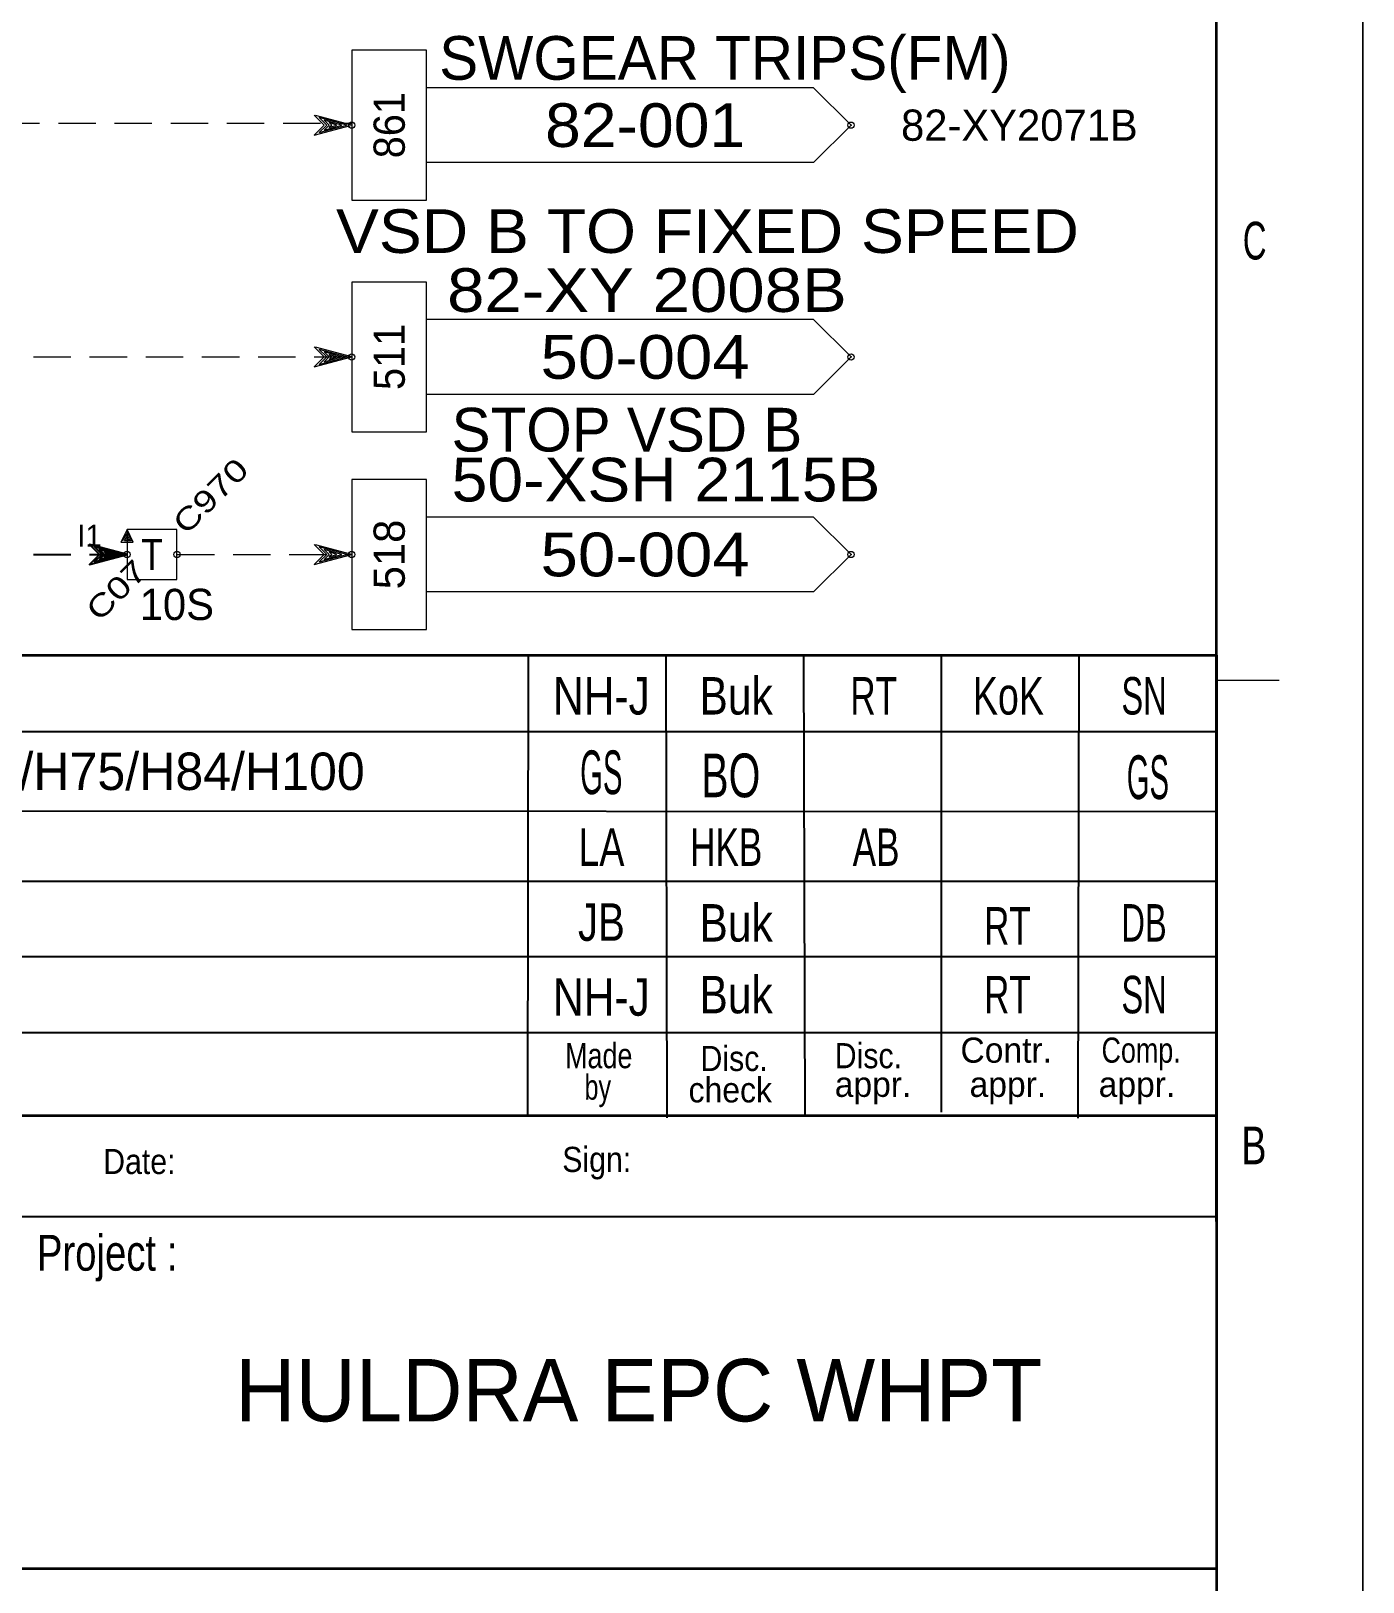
# Model space of a CAD drawing. Header units: millimetres. Extents: x 0 to 841, y 0 to 594.
# Drawn here: x 734.3 to 841, y 83.1 to 207.4 of the extents above; entities that cross this region are included whole.
import ezdxf
from ezdxf.enums import TextEntityAlignment as Align

# ---------------------------------------------------------------- set-up
doc = ezdxf.new("R2010")
doc.units = ezdxf.units.MM
doc.header["$PDMODE"] = 32
doc.header["$PDSIZE"] = 0.5
doc.linetypes.add('MEDIUM_DASHED', pattern=[4.5, 3, -1.5])
for name, color, linetype, lineweight in [('1', 7, 'Continuous', 13), ('12', 7, 'Continuous', 25), ('14', 7, 'MEDIUM_DASHED', 25), ('34', 7, 'Continuous', 25), ('46', 7, 'MEDIUM_DASHED', 13), ('48', 7, 'Continuous', 13), ('49', 7, 'Continuous', 13), ('50', 7, 'Continuous', 13), ('9', 7, 'Continuous', 13)]:
    doc.layers.add(name, color=color, linetype=linetype, lineweight=lineweight)
doc.layers.add('2', color=7, linetype='Continuous')
doc.layers.add('45', color=7, linetype='Continuous')

msp = doc.modelspace()

# ---------------------------------------------------------------- linework, layer by layer
at = {"layer": '1', "lineweight": 25}
for p, q in [((774.133, 157.37), (774.071, 120.491)), ((785.159, 157.37), (785.244, 120.307)), ((796.185, 157.37), (796.291, 120.455)), ((807.211, 157.37), (807.222, 120.786)), ((818.237, 157.37), (818.154, 120.289)), ((648.825, 151.274), (829.269, 151.274)), ((648.827, 144.949), (829.268, 144.852)), ((648.828, 139.29), (829.27, 139.285)), ((648.817, 133.231), (829.275, 133.231)), ((648.813, 127.167), (829.263, 127.167)), ((648.723, 112.418), (829.276, 112.418))]:
    msp.add_line(p, q, dxfattribs=at)
at = {"layer": '1', "lineweight": 35}
for p, q in [((829.263, 157.37), (829.263, 83.348)), ((829.257, 120.491), (648.808, 120.475))]:
    msp.add_line(p, q, dxfattribs=at)
at = {"layer": '1'}
msp.add_line((834.275, 155.357), (829.263, 155.357), dxfattribs=at)
at = {"layer": '1', "lineweight": 35}
for points in [[(829.263, 112.014), (829.263, 582.228), (10.333, 582.228), (10.333, 10.382)], [(648.784, 84.124), (648.838, 157.37), (829.263, 157.37)]]:
    msp.add_lwpolyline(points, dxfattribs=at)
msp.add_lwpolyline([(648.81, 84.229), (829.271, 84.229), (829.271, 10.406), (648.81, 10.406)], close=True, dxfattribs=at)
at = {"layer": '12', "lineweight": 13}
msp.add_lwpolyline([(0, 594), (841, 594), (841, 0), (0, 0)], close=True, dxfattribs=at)
at = {"layer": '14'}
msp.add_line((712, 165.449), (741.89, 165.449), dxfattribs=at)
at = {"layer": '34'}
for points in [[(742.002, 165.449), (739.002, 166.249), (739.802, 165.449), (739.002, 164.649)], [(741.602, 165.449), (739.402, 166.049), (740.002, 165.449), (739.402, 164.849)], [(741.202, 165.449), (739.802, 165.849), (740.202, 165.449), (739.802, 165.049)], [(740.802, 165.449), (740.202, 165.649), (740.402, 165.449), (740.202, 165.249)]]:
    msp.add_lwpolyline(points, close=True, dxfattribs=at)
at = {"layer": '46'}
msp.add_line((732, 200), (760, 200), dxfattribs=at)
for points in [[(760, 199.843), (757, 200.643), (757.8, 199.843), (757, 199.043)], [(759.6, 199.843), (757.4, 200.443), (758, 199.843), (757.4, 199.243)], [(759.2, 199.843), (757.8, 200.243), (758.2, 199.843), (757.8, 199.443)], [(758.8, 199.843), (758.2, 200.043), (758.4, 199.843), (758.2, 199.643)], [(759.6, 181.276), (757.4, 181.876), (758, 181.276), (757.4, 180.676)], [(759.2, 181.276), (757.8, 181.676), (758.2, 181.276), (757.8, 180.876)], [(758.8, 181.276), (758.2, 181.476), (758.4, 181.276), (758.2, 181.076)], [(759.6, 165.449), (757.4, 166.049), (758, 165.449), (757.4, 164.849)], [(759.2, 165.449), (757.8, 165.849), (758.2, 165.449), (757.8, 165.049)], [(758.8, 165.449), (758.2, 165.649), (758.4, 165.449), (758.2, 165.249)]]:
    msp.add_lwpolyline(points, close=True, dxfattribs=at)
for points in [[(730, 198), (730, 181.276), (760, 181.276), (757, 182.076), (757.8, 181.276), (757, 180.476), (760, 181.276)], [(746.002, 165.449), (760, 165.449), (757, 166.249), (757.8, 165.449), (757, 164.649), (760, 165.449)]]:
    msp.add_lwpolyline(points, dxfattribs=at)
at = {"layer": '48'}
for points in [[(742.002, 167.449), (741.502, 166.449), (742.502, 166.449)], [(742.002, 163.449), (746.002, 163.449), (746.002, 167.449), (742.002, 167.449)]]:
    msp.add_lwpolyline(points, close=True, dxfattribs=at)
msp.add_lwpolyline([(741.639, 166.551), (742.033, 167.181), (742.348, 166.551), (741.797, 166.551), (742.033, 166.945), (742.191, 166.63), (741.954, 166.63)], dxfattribs=at)
for p in [(742.002, 165.449), (746.002, 165.449)]:
    msp.add_point(p, dxfattribs=at)
at = {"layer": '49'}
for p, q in [((766, 205.843), (760, 205.843)), ((766, 193.843), (766, 205.843)), ((797, 202.843), (766, 202.843)), ((797, 196.843), (766, 196.843)), ((766, 187.276), (760, 187.276)), ((766, 175.276), (766, 187.276)), ((797, 184.276), (766, 184.276)), ((797, 178.276), (766, 178.276)), ((766, 171.449), (760, 171.449)), ((766, 159.449), (766, 171.449)), ((797, 168.449), (766, 168.449)), ((797, 162.449), (766, 162.449))]:
    msp.add_line(p, q, dxfattribs=at)
for points in [[(760, 205.843), (760, 193.843), (766, 193.843)], [(797, 202.843), (800, 199.843), (797, 196.843)], [(760, 187.276), (760, 175.276), (766, 175.276)], [(797, 184.276), (800, 181.276), (797, 178.276)], [(760, 171.449), (760, 159.449), (766, 159.449)], [(797, 168.449), (800, 165.449), (797, 162.449)]]:
    msp.add_lwpolyline(points, dxfattribs=at)
for p in [(760, 199.843), (800, 199.843), (760, 181.276), (800, 181.276), (760, 165.449), (800, 165.449)]:
    msp.add_point(p, dxfattribs=at)
at = {"layer": '9'}
msp.add_lwpolyline([(0, 0), (841, 0), (841, 594), (0, 594)], close=True, dxfattribs=at)

# ---------------------------------------------------------------- texts
at = {"layer": '1'}
for s, width, p in [('C', 0.65, (833.271, 189.083)), ('B', 0.75, (833.271, 116.596))]:
    msp.add_text(s, height=3.02, dxfattribs=dict(at, width=width)).set_placement(p, align=Align.RIGHT)
for s, height, width, p in [('BO', 3.5, 0.7, (788, 146)), ('Comp.', 2.013, 0.8, (820.059, 124.735)), ('Made', 2.013, 0.8, (777.095, 124.294)), ('Disc.', 2.013, 0.9, (787.939, 124.072)), ('Disc.', 2.013, 0.9, (798.691, 124.293)), ('by', 2.013, 0.75, (778.644, 121.776)), ('check', 2.013, 0.95, (786.981, 121.554)), ('Sign:', 2.013, 0.9, (776.865, 115.983)), ('Date:', 2.013, 0.9, (740.094, 115.817)), ('Project :', 2.867, 0.8, (734.784, 108.074))]:
    msp.add_text(s, height=height, dxfattribs=dict(at, width=width)).set_placement(p)
for s, p in [('Contr.', (808.76, 124.735)), ('appr.', (798.691, 121.997)), ('appr.', (809.49, 121.997)), ('appr.', (819.831, 121.997))]:
    msp.add_text(s, height=2.013, dxfattribs=at).set_placement(p)
at = {"layer": '12'}
msp.add_text('82-XY2071B', height=2.5, dxfattribs=at).set_placement((804, 198.592))
at = {"layer": '12', "width": 0.5}
for p in [(779.992, 146.25), (823.772, 145.857)]:
    msp.add_text('GS', height=3.5, dxfattribs=at).set_placement(p, align=Align.CENTER)
at = {"layer": '2'}
for s, width, p in [('NH-J', 0.85, (780, 152.628)), ('Buk', 0.85, (790.787, 152.628)), ('RT', 0.7, (801.811, 152.628)), ('KoK', 0.75, (812.598, 152.628)), ('SN', 0.65, (823.465, 152.628)), ('LA', 0.75, (780, 140.5)), ('HKB', 0.7, (790, 140.5)), ('AB', 0.7, (802, 140.5)), ('JB', 0.8, (780, 134.5)), ('Buk', 0.85, (790.787, 134.439)), ('RT', 0.7, (812.52, 134.203)), ('DB', 0.65, (823.465, 134.439)), ('Buk', 0.85, (790.787, 128.691)), ('SN', 0.65, (823.465, 128.691)), ('NH-J', 0.85, (780, 128.5)), ('RT', 0.7, (812.52, 128.691))]:
    msp.add_text(s, height=3, dxfattribs=dict(at, width=width)).set_placement(p, align=Align.CENTER)
msp.add_text('AS BUILT ACC TO SEM H73/H75/H84/H100', height=3, dxfattribs=at).set_placement((681, 146.581))
msp.add_text('HULDRA EPC WHPT', height=5, dxfattribs=at).set_placement((782.983, 96), align=Align.CENTER)
at = {"layer": '45'}
msp.add_text('I1', height=1.75, dxfattribs=at).set_placement((738.017, 166.075))
at = {"layer": '49'}
for s, p in [('SWGEAR TRIPS(FM)', (767.008, 203.479)), ('STOP VSD B', (768, 173.699))]:
    msp.add_text(s, height=3.5, dxfattribs=at).set_placement(p)
at = {"layer": '49', "width": 0.95}
for s, p in [('861', (764.25, 199.841)), ('511', (764.25, 181.275))]:
    msp.add_text(s, height=2.5, rotation=90, dxfattribs=at).set_placement(p, align=Align.CENTER)
at = {"layer": '49'}
for s, width, p in [('82-001', 1.1, (783.5, 198.093)), ('50-004', 1.15, (783.5, 179.526)), ('50-004', 1.15, (783.5, 163.699))]:
    msp.add_text(s, height=3.5, dxfattribs=dict(at, width=width)).set_placement(p, align=Align.CENTER)
for s, width, p in [('VSD B TO FIXED SPEED', 1.1, (758.74, 189.605)), ('82-XY 2008B', 1.15, (767.638, 184.88)), ('50-XSH 2115B', 1.1, (768, 169.699))]:
    msp.add_text(s, height=3.5, dxfattribs=dict(at, width=width)).set_placement(p)
msp.add_text('518', height=2.5, rotation=90, dxfattribs=at).set_placement((764.25, 165.448), align=Align.CENTER)
at = {"layer": '50', "width": 1.3}
msp.add_text('C970', height=1.75, rotation=45, dxfattribs=at).set_placement((746.742, 166.951))
at = {"layer": '50', "width": 0.85}
msp.add_text('T', height=2.5, dxfattribs=at).set_placement((744.002, 164.198), align=Align.CENTER)
at = {"layer": '50', "width": 1.3}
msp.add_text('C07', height=1.75, rotation=45, dxfattribs=at).set_placement((743.736, 163.946), align=Align.RIGHT)
at = {"layer": '50'}
msp.add_text('10S', height=2.5, dxfattribs=at).set_placement((745.993, 160.198), align=Align.CENTER)

doc.saveas('drawing.dxf')
